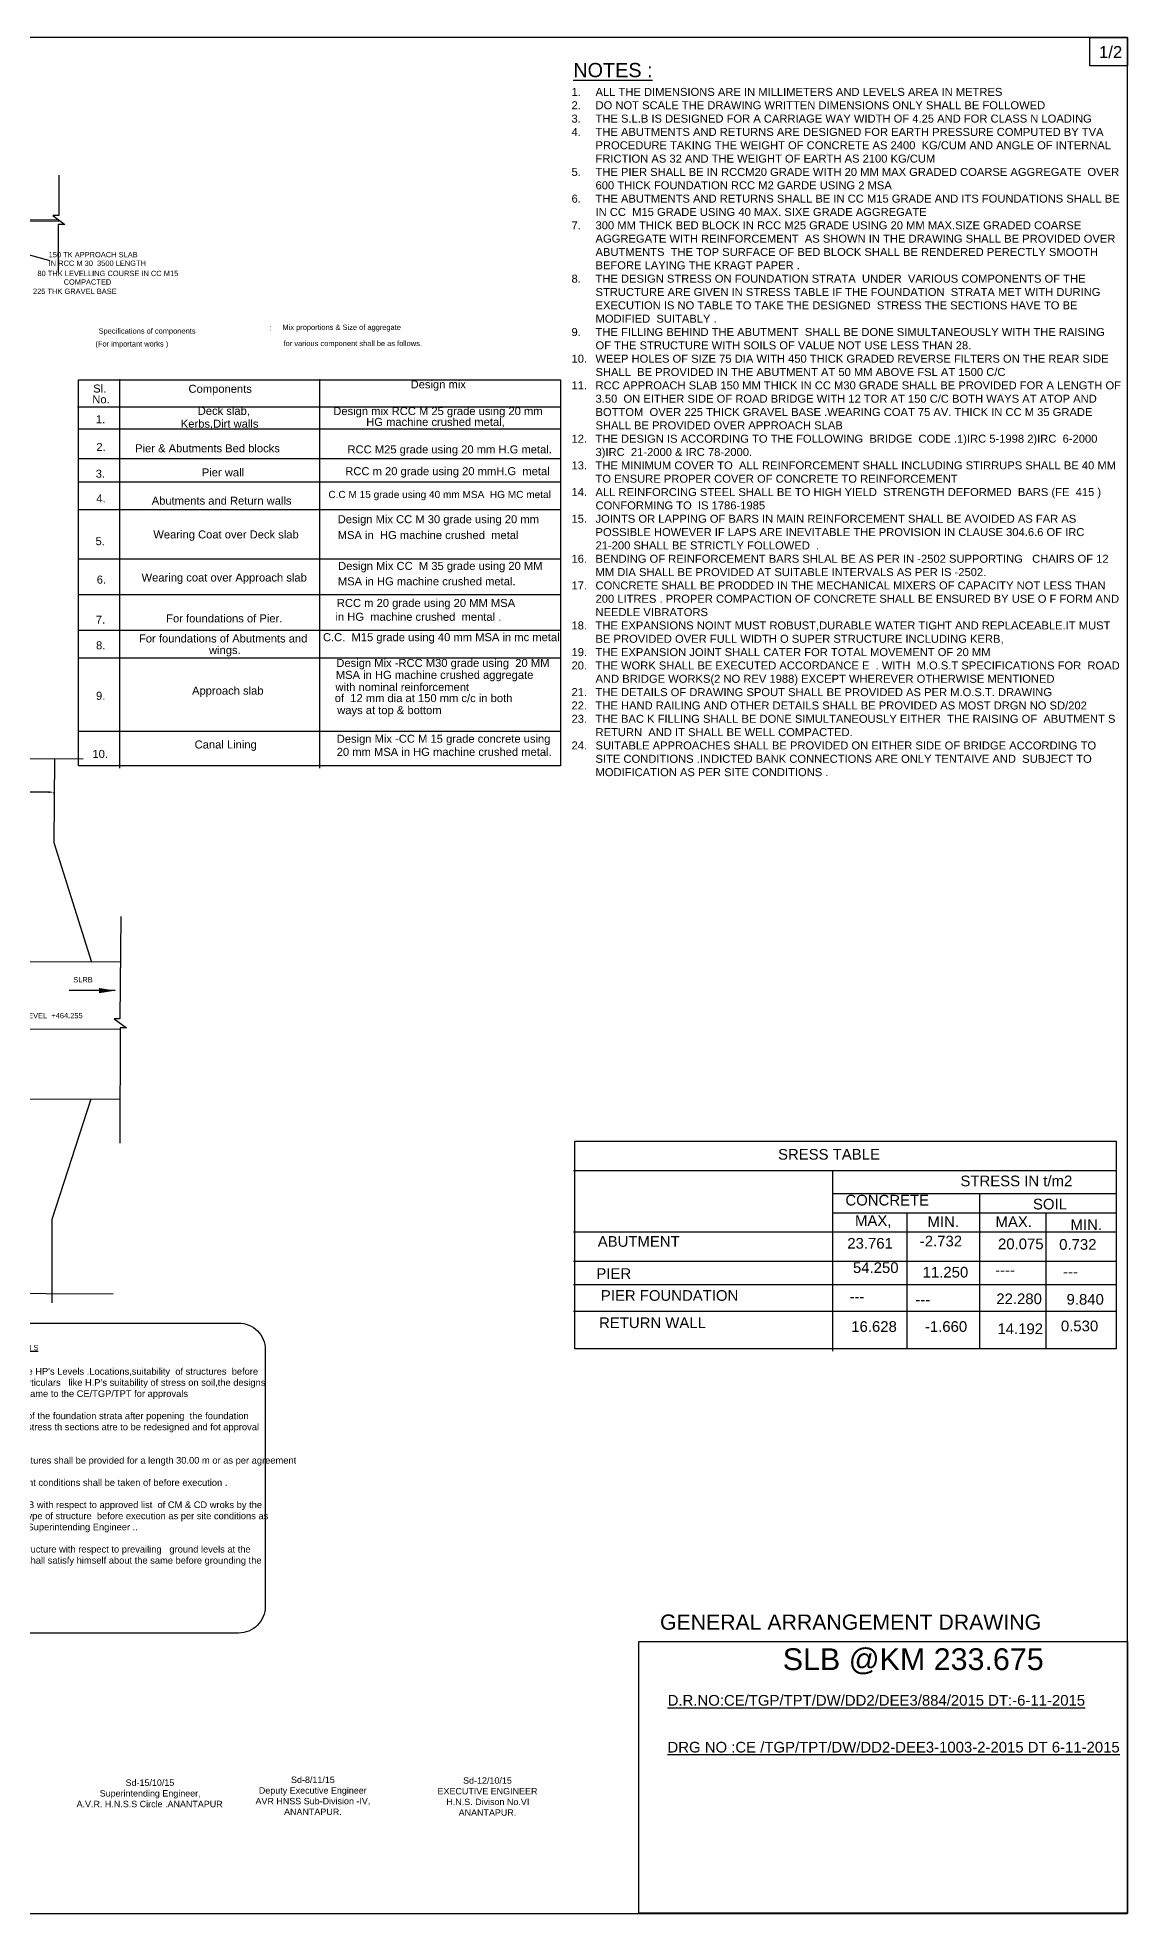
# Model space of a CAD drawing. Header units: inches. Extents: x 37499 to 135116, y 39306 to 109643.
# Drawn here: x 94256 to 135116, y 39306 to 109643 of the extents above; entities that cross this region are included whole.
import ezdxf

# ---------------------------------------------------------------- set-up
doc = ezdxf.new("R2010")
doc.units = ezdxf.units.IN
doc.header["$LTSCALE"] = 15
doc.header["$MEASUREMENT"] = 0
for name, color, linetype in [('DIMENSIONS', 7, 'Continuous'), ('DRAWING', 7, 'Continuous'), ('text1', 7, 'Continuous')]:
    doc.layers.add(name, color=color, linetype=linetype)
doc.styles.get("Standard").update_dxf_attribs({"font": 'arial.ttf', "height": 200})
doc.dimstyles.get("Standard").update_dxf_attribs({"dimtxt": 200, "dimasz": 200, "dimexe": 0.18, "dimexo": 0.0625, "dimgap": 0.09, "dimtad": 0, "dimtih": 1, "dimtoh": 1, "dimdec": 4, "dimzin": 0, "dimdsep": 46, "dimtxsty": 'Standard', "dimcen": 0.09, "dimadec": 0, "dimazin": 0, "dimtfac": 1, "dimtdec": 4, "dimtofl": 0, "dimtmove": 0, "dimatfit": 3, "dimfxl": 0, "dimtolj": 1, "dimtzin": 0, "dimarcsym": 0})

# ---------------------------------------------------------------- blocks, each defined once
blk = doc.blocks.new('*D22')
at = {"layer": 'Defpoints', "color": 0, "transparency": 16777216}
for p in [(89347, 81318), (94877, 81348), (94877, 81279)]:
    blk.add_point(p, dxfattribs=at)
at = {"layer": 'DIMENSIONS', "color": 0, "lineweight": -2, "transparency": 16777216}
for p, q in [((89347, 81318), (89347, 81348)), ((89547, 81348), (91814, 81348)), ((94677, 81348), (92411, 81348)), ((94877, 81279), (94877, 81348))]:
    blk.add_line(p, q, dxfattribs=at)
at = {"layer": 'DIMENSIONS', "color": 0, "transparency": 16777216}
for points in [[(89547, 81382), (89547, 81315), (89347, 81348)], [(94677, 81382), (94677, 81315), (94877, 81348)]]:
    blk.add_solid(points, dxfattribs=at)
at = {"layer": 'DIMENSIONS', "color": 0, "transparency": 16777216, "insert": (92112, 81348), "char_height": 200, "attachment_point": 5}
blk.add_mtext('\\A1;5000', dxfattribs=at)

msp = doc.modelspace()

# ---------------------------------------------------------------- linework, layer by layer
at = {"layer": 'DIMENSIONS'}
for points in [[(135114.41298, 109643.44677), (37499.25588, 109643.44677), (37499.25588, 39305.72339), (135114.41298, 39305.72339)], [(133710.25523, 109643.44677), (135114.41298, 109643.44677), (135114.41298, 108580.53543), (133710.25523, 108580.53543)], [(116801.5, 49508.5), (135116.5, 49508.5), (135116.5, 39315), (116801.5, 39315)]]:
    msp.add_lwpolyline(points, close=True, dxfattribs=at)
at = {"layer": 'DRAWING'}
for points in [[(95061.19193, 104477.78586), (95061.19193, 102968.39785), (94828.88522, 102968.39785), (95285.25039, 102638.49886), (95030.93118, 102638.49886), (95030.93118, 100830.57944)], [(95143.45658, 102740.9993), (51117.14916, 102962.99478)], [(51209.78518, 103029.73582), (95046.11802, 102811.36377)], [(47042.23113, 82796.79752), (73939.79958, 82730.94584), (74255.63948, 81916.84529), (74360.63893, 83453.64678), (74594.88665, 82728.40535), (95962.77284, 82594.96466)], [(94886.69577, 82601.68468), (94864.53006, 79463.77162), (96277.94429, 74977.41743)], [(97375.73541, 76682.24322), (97344.09248, 72852.97764), (97132.39107, 72852.97764), (97587.2896, 72514.88053), (97350.32336, 72514.88053), (97342.28221, 68183.74959)], [(44609.67338, 75136.94482), (97361.68532, 74981.97309)], [(44594.96115, 72589.22427), (97350.21704, 72457.61636)], [(44594.96115, 69976.01243), (97345.34602, 69833.97905)], [(96252.23543, 69836.92231), (94795.55047, 65331.90314)], [(94795.55047, 65331.90314), (94794.43541, 62198.71473)], [(46952.4364, 62663.05953), (73863.79223, 62663.05953), (74189.60547, 63421.1973), (74267.47356, 61920.36405), (74503.23059, 62646.5875), (97092.3949, 62533.95655)]]:
    msp.add_lwpolyline(points, dxfattribs=at)
at = {"layer": 'text1'}
for points in [[(95793.89017, 96811.51072), (113860.55246, 96811.51072), (113860.55246, 82334.00935), (95793.89017, 82334.00935)], [(134692.12488, 60474.38979), (114400.04403, 60474.38979), (114400.04403, 68266.28639), (134692.12488, 68266.28639)]]:
    msp.add_lwpolyline(points, close=True, dxfattribs=at)
for points in [[(97331.00428, 96833.66219), (97331.00428, 82249.09208)], [(104825.11375, 96833.66219), (104825.11375, 82249.09208)], [(95751.53508, 95801.22443), (113870.21704, 95801.22443)], [(95793.89017, 94970.78645), (113860.55246, 94970.78645)], [(95793.89017, 93865.20849), (113860.55246, 93865.20849)], [(95793.89017, 92989.95933), (113860.55246, 92989.95933)], [(95793.89017, 91943.21412), (113860.55246, 91943.21412)], [(95793.89017, 90100.58425), (113860.55246, 90100.58425)], [(95793.89017, 88764.67749), (113860.55246, 88764.67749)], [(95793.89017, 87428.77091), (113860.55246, 87428.77091)], [(95793.89017, 86381.27981), (113860.55246, 86381.27981)], [(95793.89017, 83640.36775), (113860.55246, 83640.36775)], [(114346.43185, 67168.45894), (134718.93119, 67168.45894)], [(124076.98067, 60394.06108), (124076.98067, 67141.68264)], [(124043.30844, 66301.77374), (134695.243, 66301.77374)], [(129568.35033, 66301.77374), (129568.35033, 60474.38979)], [(124043.30844, 65579.77075), (134695.243, 65579.77075)], [(126839.48512, 65579.77075), (126839.48512, 60474.38979)], [(132061.27488, 65579.77075), (132061.27488, 60474.38979)], [(114346.43185, 64865.69922), (134718.93119, 64865.69922)], [(114346.43185, 63767.87177), (134718.93119, 63767.87177)], [(114346.43185, 62884.2547), (134718.93119, 62884.2547)], [(114346.43185, 61893.53244), (134718.93119, 61893.53244)]]:
    msp.add_lwpolyline(points, dxfattribs=at)
msp.add_lwpolyline([(101793.38723, 49819.29081), (84710.72989, 49819.29081, -0.4142135624), (83710.72989, 50819.29081), (83710.72989, 60443.32506, -0.4142135624), (84710.72989, 61443.32506), (101793.38723, 61443.32506, -0.4142135624), (102793.38723, 60443.32506), (102793.38723, 50819.29081, -0.4142135624)], format="xyb", close=True, dxfattribs=at)

# ---------------------------------------------------------------- texts
for s, height, p in [('1/2', 451.486005, (134045.23298, 108870.84502)), ('%%UNOTES :', 532.075598, (114341.25113, 108156.77673)), ('150 TK APPROACH SLAB ', 200, (94672.70023, 101401.44354)), ('80 THK LEVELLING COURSE IN CC M15 ', 200, (94254.01966, 100698.27324)), ('IN RCC M 30  3500 LENGTH ', 200, (94672.70023, 101080.16114)), ('225 THK GRAVEL BASE ', 200, (94086.42105, 100028.87685)), ('COMPACTED ', 200, (95235.5658, 100376.01169)), ('Specifications of components ', 200, (96545.21221, 98541.20872)), (':', 200, (102955.53287, 98659.59047)), ('Mix proportions & Size of aggregate ', 200, (103439.16015, 98679.31447)), ('(For important works )', 200, (96426.77302, 98057.97295)), ('for various component shall be as follows.', 200, (103481.12272, 98073.85612)), ('Sl.', 300, (96344.68019, 96332.15518)), ('Components ', 300, (99916.04884, 96323.09825)), ('Design mix', 300, (108241.78134, 96489.16228)), ('No.', 300, (96309.68019, 95927.87277)), ('Deck slab,', 300, (100261.96145, 95495.44633)), ('Design mix RCC M 25 grade using 20 mm', 300, (105343.09884, 95488.01722)), ('1.', 300, (96444.34951, 95179.56)), ('Kerbs,Dirt walls ', 300, (99627.34308, 95013.84758)), ('HG machine crushed metal,', 300, (106578.42912, 95080.17698)), ('2.', 300, (96463.13321, 94142.63034)), ('Pier & Abutments Bed blocks ', 300, (97914.49053, 94092.52814)), ('RCC M25 grade using 20 mm H.G metal.', 300, (105876.46331, 94050.71286)), ('RCC m 20 grade using 20 mmH.G  metal ', 300, (105794.11386, 93233.38786)), ('3.', 300, (96439.39999, 93139.77625)), ('Pier wall ', 300, (100416.18066, 93190.12164)), ('4.', 300, (96459.75665, 92211.12341)), ('Abutments and Return walls ', 300, (98537.25379, 92128.08581)), ('C.C M 15 grade using 40 mm MSA  HG MC metal ', 270, (105158.55433, 92375.29959)), ('Design Mix CC M 30 grade using 20 mm', 300, (105509.44378, 91432.5598)), ('5.', 300, (96430.97039, 90608.39063)), ('Wearing Coat over Deck slab', 300, (98597.7627, 90861.8543)), ('MSA in  HG machine crushed  metal ', 300, (105509.44378, 90837.61506)), ('6.', 300, (96478.13232, 89168.56841)), ('Wearing coat over Approach slab', 300, (98156.3299, 89246.99452)), ('MSA in HG machine crushed metal.', 300, (105514.96142, 89104.01648)), ('Design Mix CC  M 35 grade using 20 MM ', 300, (105525.78331, 89682.01933)), ('7.', 300, (96444.13232, 87667.37726)), ('For foundations of Pier.', 300, (99079.01817, 87715.76915)), ('in HG  machine crushed  mental .', 300, (105424.55896, 87774.29865)), ('RCC m 20 grade using 20 MM MSA ', 300, (105477.29539, 88293.16357)), ('For foundations of Abutments and ', 300, (98060.44123, 86960.83555)), ('C.C.  M15 grade using 40 mm MSA in mc metal', 300, (104956.36116, 87009.2473)), ('8.', 300, (96449.69161, 86705.61145)), ('wings.', 300, (100684.08647, 86527.9236)), ('MSA in HG machine crushed aggregate ', 300, (105437.58409, 85596.93514)), ('Design Mix -RCC M30 grade using  20 MM ', 300, (105458.40847, 86043.05078)), ('9.', 300, (96447.90536, 84812.32648)), ('Approach slab ', 300, (100050.00601, 85006.12477)), ('with nominal reinforcement ', 300, (105427.17161, 85140.41668)), ('of  12 mm dia at 150 mm c/c in both ', 300, (105397.49571, 84725.50922)), ('ways at top & bottom', 300, (105491.20571, 84274.80848)), ('Canal Lining ', 300, (100146.28658, 82985.86916)), ('20 mm MSA in HG machine crushed metal.', 300, (105472.76739, 82709.40345)), ('Design Mix -CC M 15 grade concrete using ', 300, (105472.76739, 83202.33709)), ('10.', 300, (96314.24221, 82632.83108)), ('SLRB ', 200, (95596.81686, 74215.98423)), ('FINSIHED ROAD TOP LEVEL  +464.255', 200, (90831.68173, 72870.57414)), ('SRESS TABLE ', 400, (122016.05052, 67569.94122)), ('STRESS IN t/m2', 400, (128855.25978, 66572.47923)), ('CONCRETE ', 400, (124543.58415, 65850.91104)), ('MAX,', 400, (124901.61896, 65082.65441)), ('MIN.', 400, (127620.3109, 65040.20922)), ('MAX.', 400, (130169.08479, 65040.20922)), ('SOIL ', 400, (131573.95128, 65702.35303)), ('-2.732', 400, (127331.83089, 64317.99619)), ('MIN.', 400, (132981.61245, 64933.45139)), ('ABUTMENT ', 400, (115257.82035, 64304.02487)), ('23.761', 400, (124613.13895, 64233.10579)), ('20.075', 400, (130262.92051, 64211.88319)), ('0.732', 400, (132556.81666, 64190.66059)), ('PIER ', 400, (115207.53091, 63098.05071)), ('54.250', 400, (124825.53663, 63320.5342)), ('11.250', 400, (127438.02951, 63150.75341)), ('----', 400, (130156.72145, 63235.6438)), ('---', 400, (132705.49534, 63171.97601)), ('PIER FOUNDATION ', 400, (115375.16296, 62277.31818)), ('---', 400, (124698.09819, 62238.182)), ('---', 400, (127161.9124, 62132.069)), ('22.280', 400, (130199.20108, 62153.2916)), ('9.840', 400, (132832.93377, 62132.069)), ('RETURN WALL ', 400, (115308.11023, 61255.59019)), ('16.628', 400, (124761.81763, 61113.38442)), ('-1.660', 400, (127522.98876, 61113.38442)), ('14.192', 400, (130241.6807, 61028.49402)), ('0.530', 400, (132620.5361, 61134.60702)), ('%%USPECIAL CONDITION S', 200, (91195.9915, 60423.17593)), ('GENERAL ARRANGEMENT DRAWING  ', 569.8403889, (117593.5, 49945.5)), ('                             SLB @KM 233.675', 816.7129752, (113001.21813, 48431.98869)), ('%%UD.R.NO:CE/TGP/TPT/DW/DD2/DEE3/884/2015 DT:-6-11-2015', 400, (117878.75343, 47098.00971)), ('%%UDRG NO :CE /TGP/TPT/DW/DD2-DEE3-1003-2-2015 DT 6-11-2015', 400, (117872.5, 45341.5))]:
    msp.add_text(s, height=height, dxfattribs=at).set_placement(p)
at = {"layer": 'text1', "attachment_point": 1}
for s, width, insert, char_height in [('\\pi-900,l1200,t1200;1.^IALL THE DIMENSIONS ARE IN MILLIMETERS AND LEVELS AREA IN METRES \\P2.^IDO NOT SCALE THE DRAWING WRITTEN DIMENSIONS ONLY SHALL BE FOLLOWED \\P3.^ITHE S.L.B IS DESIGNED FOR A CARRIAGE WAY WIDTH OF 4.25 AND FOR CLASS N LOADING \\P4.^ITHE ABUTMENTS AND RETURNS ARE DESIGNED FOR EARTH PRESSURE COMPUTED BY TVA PROCEDURE TAKING THE WEIGHT OF CONCRETE AS 2400  KG/CUM AND ANGLE OF INTERNAL FRICTION AS 32 AND THE WEIGHT OF EARTH AS 2100 KG/CUM\\P5.^ITHE PIER SHALL BE IN RCCM20 GRADE WITH 20 MM MAX GRADED COARSE AGGREGATE  OVER 600 THICK FOUNDATION RCC M2 GARDE USING 2 MSA\\P6.^ITHE ABUTMENTS AND RETURNS SHALL BE IN CC M15 GRADE AND ITS FOUNDATIONS SHALL BE IN CC  M15 GRADE USING 40 MAX. SIXE GRADE AGGREGATE   \\P7.^I300 MM THICK BED BLOCK IN RCC M25 GRADE USING 20 MM MAX.SIZE GRADED COARSE AGGREGATE WITH REINFORCEMENT  AS SHOWN IN THE DRAWING SHALL BE PROVIDED OVER ABUTMENTS  THE TOP SURFACE OF BED BLOCK SHALL BE RENDERED PERECTLY SMOOTH BEFORE LAYING THE KRAGT PAPER .\\P8.^ITHE DESIGN STRESS ON FOUNDATION STRATA  UNDER  VARIOUS COMPONENTS OF THE STRUCTURE ARE GIVEN IN STRESS TABLE IF THE FOUNDATION  STRATA MET WITH DURING EXECUTION IS NO TABLE TO TAKE THE DESIGNED  STRESS THE SECTIONS HAVE TO BE MODIFIED  SUITABLY .\\P9.^ITHE FILLING BEHIND THE ABUTMENT  SHALL BE DONE SIMULTANEOUSLY WITH THE RAISING OF THE STRUCTURE WITH SOILS OF VALUE NOT USE LESS THAN 28.\\P10.^IWEEP HOLES OF SIZE 75 DIA WITH 450 THICK GRADED REVERSE FILTERS ON THE REAR SIDE SHALL  BE PROVIDED IN THE ABUTMENT AT 50 MM ABOVE FSL AT 1500 C/C \\P11.^IRCC APPROACH SLAB 150 MM THICK IN CC M30 GRADE SHALL BE PROVIDED FOR A LENGTH OF 3.50  ON EITHER SIDE OF ROAD BRIDGE WITH 12 TOR AT 150 C/C BOTH WAYS AT ATOP AND BOTTOM  OVER 225 THICK GRAVEL BASE .WEARING COAT 75 AV. THICK IN CC M 35 GRADE SHALL BE PROVIDED OVER APPROACH SLAB \\P12.^ITHE DESIGN IS ACCORDING TO THE FOLLOWING  BRIDGE  CODE .1)IRC 5-1998 2)IRC  6-2000 3)IRC  21-2000 & IRC 78-2000.\\P13.^ITHE MINIMUM COVER TO  ALL REINFORCEMENT SHALL INCLUDING STIRRUPS SHALL BE 40 MM TO ENSURE PROPER COVER OF CONCRETE TO REINFORCEMENT \\P14.^IALL REINFORCING STEEL SHALL BE TO HIGH YIELD  STRENGTH DEFORMED  BARS (FE  415 ) CONFORMING TO  IS 1786-1985 \\P15.^IJOINTS OR LAPPING OF BARS IN MAIN REINFORCEMENT SHALL BE AVOIDED AS FAR AS POSSIBLE HOWEVER IF LAPS ARE INEVITABLE THE PROVISION IN CLAUSE 304.6.6 OF IRC 21-200 SHALL BE STRICTLY FOLLOWED  .\\P16.^IBENDING OF REINFORCEMENT BARS SHLAL BE AS PER IN -2502 SUPPORTING   CHAIRS OF 12 MM DIA SHALL BE PROVIDED AT SUITABLE INTERVALS AS PER IS -2502.\\P17.^ICONCRETE SHALL BE PRODDED IN THE MECHANICAL MIXERS OF CAPACITY NOT LESS THAN 200 LITRES . PROPER COMPACTION OF CONCRETE SHALL BE ENSURED BY USE O F FORM AND NEEDLE VIBRATORS\\P18.^ITHE EXPANSIONS NOINT MUST ROBUST,DURABLE WATER TIGHT AND REPLACEABLE.IT MUST BE PROVIDED OVER FULL WIDTH O SUPER STRUCTURE INCLUDING KERB,\\P19.^ITHE EXPANSION JOINT SHALL CATER FOR TOTAL MOVEMENT OF 20 MM \\P20.^ITHE WORK SHALL BE EXECUTED ACCORDANCE E  . WITH  M.O.S.T SPECIFICATIONS FOR  ROAD AND BRIDGE WORKS(2 NO REV 1988) EXCEPT WHEREVER OTHERWISE MENTIONED\\P21.^ITHE DETAILS OF DRAWING SPOUT SHALL BE PROVIDED AS PER M.O.S.T. DRAWING \\P22.^ITHE HAND RAILING AND OTHER DETAILS SHALL BE PROVIDED AS MOST DRGN NO SD/202\\P23.^ITHE BAC K FILLING SHALL BE DONE SIMULTANEOUSLY EITHER  THE RAISING OF  ABUTMENT S RETURN  AND IT SHALL BE WELL COMPACTED.  \\P24.^ISUITABLE APPROACHES SHALL BE PROVIDED ON EITHER SIDE OF BRIDGE ACCORDING TO SITE CONDITIONS .INDICTED BANK CONNECTIONS ARE ONLY TENTAIVE AND  SUBJECT TO  MODIFICATION AS PER SITE CONDITIONS .', 20882.9373205, (113974.6621, 107753.76589), 300), ("1. The superintending Engineer /HNSS /ATP shall examine the HP's Levels .Locations,suitability  of structures  before execution as per tender agt if there is any change in above particulars   like H.P's suitability of stress on soil,the designs be drawings have to be revised by  th efirm and resubmit the same to the CE/TGP/TPT for approvals\\P\\P2. The Superintending shallb examine and establish the SBC of the foundation strata after popening  the foundation during execution and it the foundations cannot take designed stress th sections atre to be redesigned and fot approval form the approval authority\\P\\P3. 100 mm thick lining in CC M 15 grade on either side of structures shall be provided for a length 30.00 m or as per agreement \\P\\P4. Any deviation in design & drawing with respect to  agreement conditions shall be taken of before execution .\\P\\P5. The Superintending Engineer shall compare the above S.L.B with respect to approved list  of CM & CD wroks by the competent authority and got confirmed about t suitability and type of structure  before execution as per site conditions as the copy of approved list of structures in not furnished by  the Superintending Engineer ..\\P\\P6.The Superintending Engineer shall check the suitability of structure with respect to prevailing   ground levels at the point  of crossing ,compare  with the approved Drawings and shall satisfy himself about the same before grounding the work.   ", 18506.8145686, (84350.08484, 59756.71102), 250)]:
    msp.add_mtext_dynamic_manual_height_columns(s, width=width, gutter_width=1000, heights=[0], dxfattribs=dict(at, insert=insert, char_height=char_height))
at = {"layer": 'text1', "char_height": 240, "attachment_point": 1}
for s, insert, width in [('\\A1;\\pi1839.6;Sd-15/10/15\\P\\pi869.22;Superintending Engineer, \\P\\pi2.3738;A.V.R. H.N.S.S Circle .ANANTAPUR', (95718.12874, 44330.74497), 5477.5989086), ('\\A1;\\pi1444.5;Sd-8/11/15                              \\P\\pi238.92;Deputy Executive Engineer  \\P\\pi113.36;AVR HNSS Sub-Division -IV, \\P\\pi1184.5;ANANTAPUR.\\P\\pi0;                 ', (102314.93834, 44439.33997), 4500.8739809), ('\\A1;\\pi1137.2;Sd-12/10/15\\P\\pi179.37;EXECUTIVE ENGINEER \\P\\pi509.09;H.N.S. Divison No.VI \\P\\pi970.42;ANANTAPUR.', (109073.17981, 44410.26199), 4072.6876982)]:
    msp.add_mtext(s, dxfattribs=dict(at, insert=insert, width=width))

# ---------------------------------------------------------------- dimensions: what is measured, and where the dimension line sits
at = {"layer": 'DIMENSIONS'}
dim = msp.add_linear_dim(base=(94877.35396, 81348.19644), p1=(89347.39992, 81318.26327), p2=(94877.35396, 81279.20057), text='5000', dimstyle='Standard', dxfattribs=at)
dim.commit()
dim.dimension.update_dxf_attribs({"geometry": '*D22', "text_midpoint": (92112.37694, 81348.19644)})

# ---------------------------------------------------------------- leaders
for points, override in [([(92594.35069, 102753.58933), (93131.74477, 101716.65262), (94722.96254, 101286.37714)], {"dimgap": 0.09, "dimtad": 0}), ([(97161.5, 73908), (95447, 73908)], {"dimasz": 600, "dimgap": 0.09, "dimtad": 0})]:
    msp.add_leader(points, dimstyle='Standard', override=override, dxfattribs=at)

doc.saveas('drawing.dxf')
